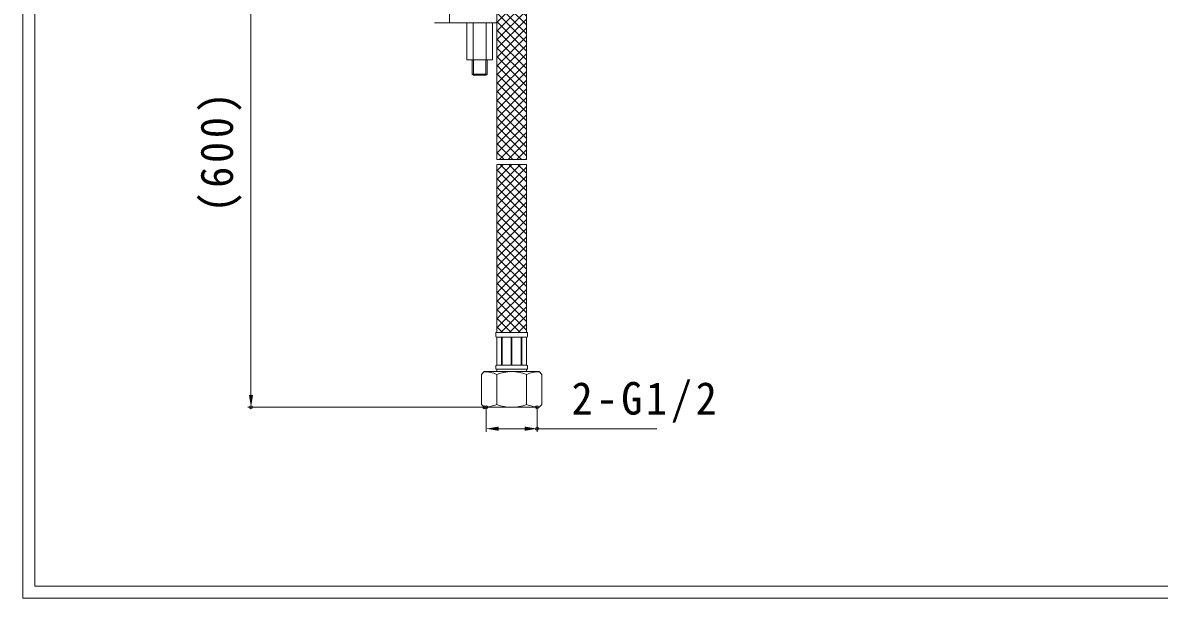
# Model space of a CAD drawing. Units: millimetres, scale not verified. Extents: x -461 to 461, y -319 to 319.
# Drawn here: x -460.8 to 0, y -318.8 to -85.5 of the extents above; entities that cross this region are included whole.
import ezdxf

# ---------------------------------------------------------------- set-up
doc = ezdxf.new("R2010")
doc.units = ezdxf.units.MM
doc.header["$LTSCALE"] = 3
doc.header["$PDMODE"] = 32
doc.header["$PDSIZE"] = 1.2
doc.layers.add('0-0_0', color=7, linetype='Continuous', lineweight=18)
doc.styles.add('ＭＳ ゴシック', font='')
doc.styles.get('ＭＳ ゴシック').set_extended_font_data('MS Gothic')

# ---------------------------------------------------------------- blocks, each defined once
blk = doc.blocks.new('X79')
at = {"layer": '0-0_0', "color": 2}
for p, q in [((2320.955, -30.228), (2322.825, -28.358)), ((2320.955, -33.763), (2326.361, -28.358)), ((2320.955, -37.299), (2329.896, -28.358)), ((2320.955, -40.834), (2332.95, -28.839)), ((2332.95, -41.846), (2320.955, -29.852)), ((2332.95, -38.311), (2322.997, -28.358)), ((2332.95, -34.775), (2326.532, -28.358)), ((2332.95, -31.24), (2330.068, -28.358)), ((2320.955, -44.37), (2332.95, -32.375)), ((2332.95, -45.382), (2320.955, -33.387)), ((2320.955, -47.905), (2332.95, -35.911)), ((2332.95, -48.917), (2320.955, -36.923)), ((2320.955, -51.441), (2332.95, -39.446)), ((2332.95, -52.453), (2320.955, -40.458)), ((2320.955, -54.976), (2332.95, -42.982)), ((2332.95, -55.988), (2320.955, -43.994)), ((2320.955, -58.512), (2332.95, -46.517)), ((2332.95, -59.524), (2320.955, -47.529)), ((2320.955, -62.047), (2332.95, -50.053)), ((2332.95, -63.06), (2320.955, -51.065)), ((2320.955, -65.583), (2332.95, -53.588)), ((2332.95, -66.595), (2320.955, -54.6)), ((2320.955, -69.119), (2332.95, -57.124)), ((2332.95, -70.131), (2320.955, -58.136)), ((2320.955, -72.654), (2332.95, -60.659)), ((2332.95, -73.666), (2320.955, -61.671)), ((2320.955, -76.19), (2332.95, -64.195)), ((2332.95, -77.202), (2320.955, -65.207)), ((2320.955, -79.725), (2332.95, -67.73)), ((2332.95, -80.737), (2320.955, -68.742)), ((2320.955, -83.261), (2332.95, -71.266)), ((2332.95, -84.273), (2320.955, -72.278)), ((2320.955, -86.796), (2332.95, -74.801)), ((2332.95, -87.808), (2320.955, -75.814)), ((2330.935, -89.329), (2320.955, -79.349)), ((2327.399, -89.329), (2320.955, -82.885)), ((2321.958, -89.329), (2332.95, -78.337)), ((2325.494, -89.329), (2332.95, -81.872)), ((2323.864, -89.329), (2320.955, -86.42)), ((2329.029, -89.329), (2332.95, -85.408)), ((2320.955, -93.867), (2323.494, -91.329)), ((2320.955, -97.403), (2327.029, -91.329)), ((2320.955, -100.938), (2330.565, -91.329)), ((2332.95, -101.95), (2322.328, -91.329)), ((2332.95, -98.415), (2325.864, -91.329)), ((2332.95, -94.879), (2329.399, -91.329)), ((2332.565, -89.329), (2332.95, -88.944)), ((2332.95, -91.344), (2332.935, -91.329)), ((2320.955, -104.474), (2332.95, -92.479)), ((2332.95, -105.486), (2320.955, -93.491)), ((2320.955, -108.009), (2332.95, -96.015)), ((2332.95, -109.021), (2320.955, -97.027)), ((2320.955, -111.545), (2332.95, -99.55)), ((2332.95, -112.557), (2320.955, -100.562)), ((2320.955, -115.08), (2332.95, -103.086)), ((2332.95, -116.093), (2320.955, -104.098)), ((2320.955, -118.616), (2332.95, -106.621)), ((2332.95, -119.628), (2320.955, -107.633)), ((2320.955, -122.152), (2332.95, -110.157)), ((2332.95, -123.164), (2320.955, -111.169)), ((2320.955, -125.687), (2332.95, -113.692)), ((2332.95, -126.699), (2320.955, -114.704)), ((2320.955, -129.223), (2332.95, -117.228)), ((2332.95, -130.235), (2320.955, -118.24)), ((2320.955, -132.758), (2332.95, -120.763)), ((2332.95, -133.77), (2320.955, -121.775)), ((2320.955, -136.294), (2332.95, -124.299)), ((2332.95, -137.306), (2320.955, -125.311)), ((2320.955, -139.829), (2332.95, -127.834)), ((2332.95, -140.841), (2320.955, -128.847)), ((2320.955, -143.365), (2332.95, -131.37)), ((2332.95, -144.377), (2320.955, -132.382)), ((2320.955, -146.9), (2332.95, -134.905)), ((2332.95, -147.912), (2320.955, -135.918)), ((2320.955, -150.436), (2332.95, -138.441)), ((2332.95, -151.448), (2320.955, -139.453)), ((2320.955, -153.971), (2332.95, -141.977)), ((2332.95, -154.983), (2320.955, -142.989)), ((2320.955, -157.507), (2332.95, -145.512)), ((2332.95, -158.519), (2320.955, -146.524)), ((2330.339, -159.443), (2320.955, -150.06)), ((2322.554, -159.443), (2332.95, -149.048)), ((2326.803, -159.443), (2320.955, -153.595)), ((2326.09, -159.443), (2332.95, -152.583)), ((2329.625, -159.443), (2332.95, -156.119)), ((2323.268, -159.443), (2320.955, -157.131))]:
    blk.add_line(p, q, dxfattribs=at)

msp = doc.modelspace()

# ---------------------------------------------------------------- linework, layer by layer
at = {"layer": '0-0_0'}
for p, q in [((-460.751, -318.828), (-460.751, 318.828)), ((-455.88, -313.956), (-455.88, 313.956)), ((-268.548, -72.839), (-268.548, -140.953)), ((-256.554, -72.839), (-256.554, -140.953)), ((-287.802, -79.982), (-287.802, -85.482)), ((-280.749, -100.482), (-280.749, -85.482)), ((-278.151, -100.482), (-278.151, -85.482)), ((-272.955, -100.482), (-272.955, -85.482)), ((-269.27, -85.482), (-268.548, -85.482)), ((-278.552, -100.482), (-278.552, -106.282)), ((-272.552, -100.482), (-272.552, -106.282)), ((-272.552, -106.282), (-278.552, -106.282)), ((-278.552, -106.282), (-278.052, -106.782)), ((-256.554, -140.953), (-268.548, -140.953)), ((-256.554, -142.953), (-268.548, -142.953)), ((-268.548, -142.953), (-268.548, -211.068)), ((-256.554, -142.953), (-256.554, -211.068)), ((-262.727, -211.068), (-256.147, -211.068)), ((-256.147, -211.068), (-256.147, -212.669)), ((-268.618, -213.007), (-262.375, -213.007)), ((-268.548, -213.007), (-268.548, -224.288)), ((-268.548, -213.007), (-268.548, -224.288)), ((-266.609, -213.007), (-266.609, -224.288)), ((-266.432, -213.007), (-266.432, -224.288)), ((-256.484, -213.007), (-262.727, -213.007)), ((-262.701, -213.007), (-262.701, -224.288)), ((-262.499, -213.007), (-262.499, -224.288)), ((-258.67, -213.007), (-258.67, -224.288)), ((-258.493, -213.007), (-258.493, -224.288)), ((-256.554, -213.007), (-256.554, -224.288)), ((-256.554, -213.007), (-256.554, -224.288)), ((-268.955, -224.626), (-268.955, -225.875)), ((-268.618, -224.288), (-262.375, -224.288)), ((-256.484, -224.288), (-262.727, -224.288)), ((-256.147, -224.626), (-256.147, -225.875)), ((-273.706, -226.932), (-274.831, -228.057)), ((-274.831, -228.057), (-274.831, -240.262)), ((-269.607, -226.932), (-273.706, -226.932)), ((-251.396, -226.932), (-271.371, -226.932)), ((-268.901, -225.875), (-256.147, -225.875)), ((-268.578, -228.057), (-268.578, -240.262)), ((-268.573, -225.856), (-268.573, -226.934)), ((-256.554, -225.875), (-256.554, -226.932)), ((-256.524, -228.057), (-256.524, -240.262)), ((-251.396, -226.932), (-250.271, -228.057)), ((-250.271, -228.057), (-250.271, -240.262)), ((-274.831, -240.262), (-273.706, -241.387)), ((-251.396, -241.387), (-273.706, -241.387)), ((-250.271, -240.262), (-251.396, -241.387)), ((-455.88, -263.734), (-455.88, -313.956)), ((-455.88, -313.956), (455.801, -313.956)), ((-422.64, -313.956), (-455.88, -313.956)), ((-460.751, -318.828), (460.673, -318.828))]:
    msp.add_line(p, q, dxfattribs=at)
at = {"layer": '0-0_0', "lineweight": 15}
for p, q in [((-368.22, -49.982), (-368.22, -236.387)), ((-274.331, -241.387), (-369.47, -241.387)), ((-272.851, -242.012), (-272.851, -251.324)), ((-252.251, -242.012), (-252.251, -251.324)), ((-267.851, -250.074), (-257.251, -250.074)), ((-252.251, -250.074), (-203.772, -250.074))]:
    msp.add_line(p, q, dxfattribs=at)
at = {"layer": '0-0_0', "color": 4}
for p, q in [((-278.052, -100.482), (-278.052, -106.782)), ((-273.052, -100.482), (-273.052, -106.781))]:
    msp.add_line(p, q, dxfattribs=at)
at = {"layer": '0-0_0'}
for points in [[(-293.802, -85.481), (-289.543, -85.482), (-269.27, -85.482)], [(-280.749, -100.482), (-270.356, -100.482), (-270.356, -85.482)], [(-272.552, -106.282), (-273.052, -106.782), (-278.052, -106.782)], [(-262.375, -211.068), (-268.955, -211.068), (-268.955, -212.669)], [(-268.955, -226.932), (-262.578, -226.932), (-262.727, -226.932)]]:
    msp.add_lwpolyline(points, dxfattribs=at)
for centre, radius, start, end in [((-268.618, -212.669), 0.338, 180, 270), ((-256.484, -212.669), 0.338, 270, 0), ((-268.618, -224.626), 0.338, 90, 180), ((-256.484, -224.626), 0.338, 0, 90), ((-274.578, -243.495), 16.562, 68.76069, 87.05933), ((-262.578, -243.495), 16.562, 90, 111.23931), ((-262.524, -243.495), 16.562, 68.76069, 90), ((-250.524, -243.495), 16.562, 92.94067, 111.23931), ((-274.578, -224.825), 16.562, 272.94079, 291.23972), ((-262.578, -224.825), 16.562, 248.76028, 270), ((-262.524, -224.825), 16.562, 270, 291.23972), ((-250.524, -224.825), 16.562, 248.76028, 267.05921)]:
    msp.add_arc(centre, radius, start, end, dxfattribs=at)
for p in [(-368.22, -241.387), (-273.706, -241.387), (-272.851, -241.387), (-252.251, -241.387), (-252.251, -250.074)]:
    msp.add_point(p, dxfattribs=at)
for points in [[(-369.054, -236.387), (-367.387, -236.387), (-368.22, -241.387)], [(-267.851, -249.241), (-267.851, -250.908), (-272.851, -250.074)], [(-257.251, -249.241), (-257.251, -250.908), (-252.251, -250.074)]]:
    msp.add_solid(points, dxfattribs=at)

# ---------------------------------------------------------------- block references
msp.add_blockref('X79', (-2589.504, -51.624), dxfattribs=at)

# ---------------------------------------------------------------- texts
at = {"layer": '0-0_0', "color": 3, "insert": (-372.026, -162.47), "char_height": 13.2, "attachment_point": 7, "rotation": 90, "style": 'ＭＳ ゴシック'}
msp.add_mtext('\\T1.18;\\W0.95;(600)', dxfattribs=at)
at = {"layer": '0-0_0', "color": 3, "insert": (-238.27, -247.575), "char_height": 13.2, "attachment_point": 7, "style": 'ＭＳ ゴシック'}
msp.add_mtext('\\T1.18;\\W0.95;2-G1/2', dxfattribs=at)

doc.saveas('drawing.dxf')
